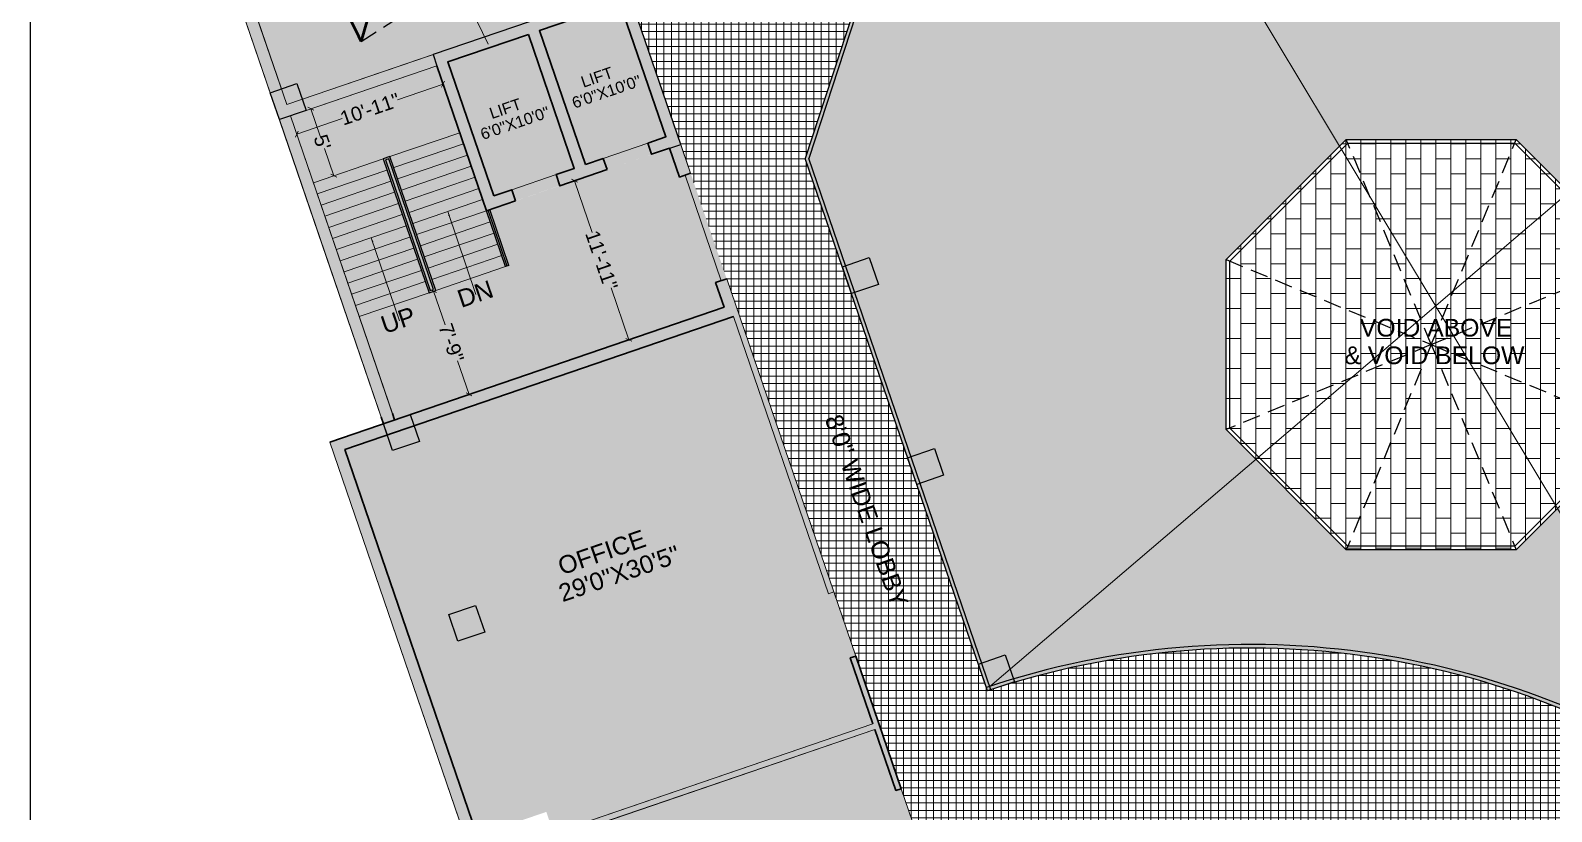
# Model space of a CAD drawing. Header units: inches. Extents: x -13956017 to 293115509, y -946740 to -305538.
# Drawn here: x 1208349 to 1209638, y -917193 to -916531 of the extents above; entities that cross this region are included whole.
import ezdxf

# ---------------------------------------------------------------- set-up
doc = ezdxf.new("R2010")
doc.units = ezdxf.units.IN
doc.header["$LTSCALE"] = 6
doc.header["$PDMODE"] = 2
doc.linetypes.add('DASHED', pattern=[0.75, 0.5, -0.25])
for name, color, linetype in [('A-COLM', 3, 'Continuous'), ('BND', 1, 'Continuous'), ('DIM', 7, 'Continuous'), ('STAIR', 8, 'Continuous'), ('TW', 5, 'Continuous'), ('WAL', 7, 'Continuous')]:
    doc.layers.add(name, color=color, linetype=linetype)
for name, color, linetype, lineweight in [('column', 240, 'Continuous', 25), ('floor hatch', 135, 'Continuous', 13), ('W', 250, 'Continuous', 5), ('wall', 7, 'Continuous', 30), ('wall high', 7, 'Continuous', 30)]:
    doc.layers.add(name, color=color, linetype=linetype, lineweight=lineweight)
doc.styles.add('ARI', font='arial.ttf')
doc.linetypes.add('ZIGZAG', pattern='A,0.0001,-0.2,[131,ltypeshp.shx,S=0.2,R=0,X=-0.2,Y=0],-0.4,[131,ltypeshp.shx,S=0.2,R=180,X=0.2,Y=0],-0.2', length=0.8001)
doc.dimstyles.new('Copy(2) of AA', dxfattribs={"dimtxt": 12, "dimasz": 4, "dimexe": 0.18, "dimexo": 0, "dimgap": 0.09, "dimtad": 0, "dimdec": 0, "dimzin": 0, "dimdsep": 46, "dimlunit": 3, "dimtxsty": 'ARI', "dimblk": 'OBLIQUE', "dimcen": 0.09, "dimclrd": 7, "dimclre": 7, "dimclrt": 7, "dimadec": 0, "dimazin": 0, "dimtfac": 1, "dimtdec": 0, "dimtofl": 0, "dimtmove": 0, "dimatfit": 3, "dimfxl": 1, "dimtolj": 1, "dimtzin": 0, "dimlwd": 5, "dimlwe": 5, "dimarcsym": 0})

# ---------------------------------------------------------------- blocks, each defined once
blk = doc.blocks.new('_Oblique')
at = {"layer": 'DIM', "color": 0, "lineweight": -2}
blk.add_line((-0.5, -0.5), (0.5, 0.5), dxfattribs=at)
blk = doc.blocks.new('*D470')
at = {"layer": 'Defpoints', "color": 0, "ltscale": 10, "transparency": 16777216}
for p in [(1208586.5, -916597.2, 3969.1), (1208606, -916653.9, 3969.1), (1208606.5, -916653.8)]:
    blk.add_point(p, dxfattribs=at)
at = {"layer": 'W', "color": 7, "lineweight": 5, "ltscale": 10, "transparency": 16777216}
for p, q in [((1208586.5, -916597.2), (1208587.3, -916596.9)), ((1208587.1, -916597), (1208595, -916620.1)), ((1208606.5, -916653.8), (1208598.6, -916630.7)), ((1208606, -916653.9), (1208606.7, -916653.7))]:
    blk.add_line(p, q, dxfattribs=at)
at = {"layer": 'W', "color": 7, "lineweight": 5, "ltscale": 10, "transparency": 16777216, "xscale": 4, "yscale": 4, "zscale": 4}
for p, rotation in [((1208587.1, -916597), 108.8875182988841), ((1208606.5, -916653.8), 288.8875182988842)]:
    blk.add_blockref('_Oblique', p, dxfattribs=dict(at, rotation=rotation))
at = {"layer": 'W', "color": 7, "lineweight": 30, "ltscale": 10, "transparency": 16777216, "insert": (1208596.8, -916625.4), "char_height": 12, "attachment_point": 5, "rotation": 288.8875, "style": 'ARI'}
blk.add_mtext("\\A1;5'", dxfattribs=at)
blk = doc.blocks.new('*D471')
at = {"layer": 'Defpoints', "color": 0, "ltscale": 10, "transparency": 16777216}
for p in [(1208699.1, -916576.1), (1208699.5, -916577.2, 3969.1), (1208575.6, -916619.6, 3969.1)]:
    blk.add_point(p, dxfattribs=at)
at = {"layer": 'W', "color": 7, "lineweight": 5, "ltscale": 10, "transparency": 16777216}
for p, q in [((1208699.1, -916576.1), (1208660.6, -916589.3)), ((1208699.5, -916577.2), (1208699.1, -916575.9)), ((1208575.2, -916618.5), (1208613.7, -916605.3)), ((1208575.6, -916619.6), (1208575.1, -916618.3))]:
    blk.add_line(p, q, dxfattribs=at)
at = {"layer": 'W', "color": 7, "lineweight": 5, "ltscale": 10, "transparency": 16777216, "xscale": 4, "yscale": 4, "zscale": 4}
for p, rotation in [((1208699.1, -916576.1), 18.88751829873968), ((1208575.2, -916618.5), 198.8875182987397)]:
    blk.add_blockref('_Oblique', p, dxfattribs=dict(at, rotation=rotation))
at = {"layer": 'W', "color": 7, "ltscale": 10, "transparency": 16777216, "insert": (1208637.2, -916597.3), "char_height": 12, "attachment_point": 5, "rotation": 18.8875, "style": 'ARI'}
blk.add_mtext('\\A1;10\'-11"', dxfattribs=at)
blk = doc.blocks.new('*D472')
at = {"layer": 'Defpoints', "color": 0, "ltscale": 10, "transparency": 16777216}
for p in [(1208690.1, -916752, 3969.1), (1208720.1, -916839.6, 3969.1), (1208721.1, -916839.2)]:
    blk.add_point(p, dxfattribs=at)
at = {"layer": 'W', "color": 7, "lineweight": 5, "ltscale": 10, "transparency": 16777216}
for p, q in [((1208690.1, -916752), (1208691.3, -916751.6)), ((1208691.1, -916751.6), (1208700.9, -916780.3)), ((1208721.1, -916839.2), (1208711.3, -916810.6)), ((1208720.1, -916839.6), (1208721.3, -916839.2))]:
    blk.add_line(p, q, dxfattribs=at)
at = {"layer": 'W', "color": 7, "lineweight": 5, "ltscale": 10, "transparency": 16777216, "xscale": 4, "yscale": 4, "zscale": 4}
for p, rotation in [((1208691.1, -916751.6), 108.8875182987467), ((1208721.1, -916839.2), 288.8875182987467)]:
    blk.add_blockref('_Oblique', p, dxfattribs=dict(at, rotation=rotation))
at = {"layer": 'W', "color": 7, "lineweight": 30, "ltscale": 10, "transparency": 16777216, "insert": (1208706.1, -916795.4), "char_height": 12, "attachment_point": 5, "rotation": 288.8875, "style": 'ARI'}
blk.add_mtext('\\A1;7\'-9"', dxfattribs=at)
blk = doc.blocks.new('*D473')
at = {"layer": 'Defpoints', "color": 0, "ltscale": 10, "transparency": 16777216}
for p in [(1208810.9, -916657.8, 3969.1), (1208856.6, -916792.9), (1208857.1, -916792.7, 3969.1)]:
    blk.add_point(p, dxfattribs=at)
at = {"layer": 'W', "color": 7, "lineweight": 5, "ltscale": 10, "transparency": 16777216}
for p, q in [((1208810.9, -916657.8), (1208810.3, -916658)), ((1208810.4, -916658), (1208825.5, -916702)), ((1208856.6, -916792.9), (1208841.6, -916748.9)), ((1208857.1, -916792.7), (1208856.4, -916792.9))]:
    blk.add_line(p, q, dxfattribs=at)
at = {"layer": 'W', "color": 7, "lineweight": 5, "ltscale": 10, "transparency": 16777216, "xscale": 4, "yscale": 4, "zscale": 4}
for p, rotation in [((1208810.4, -916658), 108.8875182987639), ((1208856.6, -916792.9), 288.8875182987638)]:
    blk.add_blockref('_Oblique', p, dxfattribs=dict(at, rotation=rotation))
at = {"layer": 'W', "color": 7, "lineweight": 30, "ltscale": 10, "transparency": 16777216, "insert": (1208833.5, -916725.4), "char_height": 12, "attachment_point": 5, "rotation": 288.8875, "style": 'ARI'}
blk.add_mtext('\\A1;11\'-11"', dxfattribs=at)
blk = doc.blocks.new('afsdsfda')
at = {"layer": 'STAIR', "color": 4, "ltscale": 5, "const_width": 3, "elevation": 3969.1}
for points in [[(983298, -885571.8), (983469.5, -885930.7)], [(983298, -885571.8), (983322.8, -885581.9)], [(983322.8, -885581.9), (983477.2, -885905.1)], [(983469.5, -885930.7), (983477.2, -885905.1)]]:
    blk.add_lwpolyline(points, dxfattribs=at)

msp = doc.modelspace()

# ---------------------------------------------------------------- hatches: boundary and pattern name
at = {"layer": 'column', "ltscale": 10}
h = msp.add_hatch(color=256, dxfattribs=at)
h.dxf.hatch_style = 1
h.paths.add_polyline_path([(1208849, -916507.4), (1208887.8, -916620.9), (1208872.6, -916626.1), (1208875.8, -916635.6), (1208900.5, -916627.2), (1208855.2, -916494.7), (1208690.6, -916551), (1208693.8, -916560.5), (1208735.9, -916683.5), (1208760.6, -916675), (1208757.3, -916665.6), (1208742.1, -916670.8), (1208703.3, -916557.2), (1208771.4, -916534), (1208810.2, -916647.5), (1208795, -916652.7), (1208798.2, -916662.2), (1208838.2, -916648.5), (1208834.9, -916639), (1208819.7, -916644.2), (1208780.8, -916530.7)])
h = msp.add_hatch(color=256, dxfattribs=at)
h.dxf.hatch_style = 1
h.paths.add_polyline_path([(1208552.6, -916583.4), (1208575.3, -916575.6), (1208583.1, -916598.4), (1208560.4, -916606.1)])
h = msp.add_hatch(color=256, dxfattribs=at)
h.dxf.hatch_style = 1
h.paths.add_polyline_path([(1209037.5, -916731), (1209060.2, -916723.2), (1209068, -916745.9), (1209045.3, -916753.7)])
h = msp.add_hatch(color=256, dxfattribs=at)
h.dxf.hatch_style = 1
h.paths.add_polyline_path([(1208648.6, -916864), (1208671.3, -916856.3), (1208679.1, -916879), (1208656.4, -916886.7)])
h = msp.add_hatch(color=256, dxfattribs=at)
h.dxf.hatch_style = 1
h.paths.add_polyline_path([(1209092.8, -916892.8), (1209115.6, -916885), (1209123.3, -916907.7), (1209100.6, -916915.5)])
h = msp.add_hatch(color=256, dxfattribs=at)
h.dxf.hatch_style = 1
h.paths.add_polyline_path([(1208704, -917025.8), (1208726.7, -917018), (1208734.5, -917040.8), (1208711.7, -917048.5)])
h = msp.add_hatch(color=256, dxfattribs=at)
h.dxf.hatch_style = 1
h.paths.add_polyline_path([(1209152.7, -917067.8), (1209175.4, -917060), (1209183.2, -917082.7), (1209160.5, -917090.5)])
at = {"layer": 'floor hatch', "ltscale": 5}
h = msp.add_hatch(dxfattribs=at)
h.set_pattern_fill('NET', color=9, scale=2, angle=90)
h.set_pattern_definition([(90, (225125.152, -30674.727), (-6.35, 4e-16), []), (180, (225125.152, -30674.727), (-8e-16, -6.35), [])])
edge = h.paths.add_edge_path(flags=16)
edge.add_line((1209046.6, -916515.2), (1209595, -916253.2))
edge.add_line((1209595, -916253.2), (1209767.5, -916279.6))
edge.add_line((1209767.5, -916279.6), (1210067, -916615.2))
edge.add_line((1210067, -916615.2), (1210080.3, -916700.5))
edge.add_line((1210080.3, -916700.5), (1209792.3, -917186.6))
edge.add_arc((1209382.9, -917753.5), 699.3, 54.1592, 108.5411)
edge.add_line((1209160.5, -917090.5), (1209006, -916639))
edge.add_line((1209006, -916639), (1209046.6, -916515.2))
h.paths.add_polyline_path([(1208856.8, -916499.5), (1209639.6, -916125.5), (1209757.3, -916020.4), (1209817.6, -916087.9), (1209766.1, -916133.9), (1210223.8, -916646.7), (1209685.3, -917555.6), (1209602.7, -917506.7), (1209612.4, -917490.3), (1209591.7, -917478.1), (1209579.5, -917498.7), (1209585.3, -917502.2), (1209292, -917444), (1209305.3, -917439.5), (1209297.5, -917416.7), (1209274.8, -917424.5), (1209280.9, -917442.5), (1209190.1, -917473.6)])
at = {"layer": 'W', "ltscale": 10}
h = msp.add_hatch(color=256, dxfattribs=at)
h.dxf.hatch_style = 1
h.paths.add_polyline_path([(1208909.5, -916003.2), (1209113.5, -915905.8), (1209109.1, -915896.8), (1208905.2, -915994.2)])
h.paths.add_polyline_path([(1209135.1, -915895.5), (1209339, -915798), (1209334.7, -915789), (1209130.8, -915886.4)])
h.paths.add_polyline_path([(1209360.7, -915787.7), (1209564.6, -915690.3), (1209560.3, -915681.2), (1209356.4, -915778.7)])
h.paths.add_polyline_path([(1209451.8, -915744.2), (1209456.3, -915742), (1209637.3, -916120.8), (1209632.8, -916122.9)])
h.paths.add_polyline_path([(1209582, -915670.9), (1209695.7, -915616.5), (1209700, -915625.6), (1209586.3, -915679.9)])
h.paths.add_polyline_path([(1209717.4, -915606.2), (1209825.4, -915727.2), (1209817.9, -915733.8), (1209724.6, -915629.3), (1209727.7, -915627.8)])
h.paths.add_polyline_path([(1209719.8, -915840.2), (1209816.8, -915753.6), (1209823.4, -915761.1), (1209726.4, -915847.6)])
h.paths.add_polyline_path([(1209993.7, -915930.8), (1210001.1, -915924.1), (1209841.3, -915745.1), (1209833.9, -915751.7)])
h.paths.add_polyline_path([(1209784, -916117.9), (1209817.6, -916087.9), (1209812.2, -916081.9), (1209819.6, -916075.2), (1209825.1, -916081.3), (1209983.5, -915939.8), (1209989.9, -915947.6), (1209790.7, -916125.4)])
h.paths.add_polyline_path([(1209730.1, -916038), (1209754, -916016.6), (1209744.4, -916005.9), (1209751.8, -915999.2), (1209770.9, -916020.5), (1209763.4, -916027.2), (1209757.3, -916020.4), (1209733.4, -916041.7)])
h.paths.add_polyline_path([(1209637.3, -916120.8), (1209696.2, -916068.3), (1209699.5, -916072), (1209639.6, -916125.5), (1209543.9, -916171.2), (1209541.8, -916166.7)])
h.paths.add_polyline_path([(1209316.2, -916274.4), (1209520.1, -916177), (1209522.3, -916181.5), (1209318.3, -916279)])
h.paths.add_polyline_path([(1209222.8, -916319.1), (1209294.5, -916284.8), (1209296.7, -916289.3), (1209224.9, -916323.6)])
h.paths.add_polyline_path([(1209090.6, -916382.2), (1209153.7, -916352.1), (1209155.8, -916356.6), (1209092.8, -916386.7)])
h.paths.add_polyline_path([(1208855.2, -916494.7), (1209068.9, -916392.6), (1209071.1, -916397.1), (1208856.8, -916499.5)])
h.paths.add_polyline_path([(1208579.9, -916588.9), (1208690.6, -916551), (1208693.8, -916560.5), (1208583.1, -916598.4)])
h.paths.add_polyline_path([(1208428.9, -916221.8), (1208439.2, -916243.5), (1208445.8, -916240.3), (1208562.1, -916580.2), (1208552.6, -916583.4)])
h.paths.add_polyline_path([(1208450.6, -916211.5), (1208658, -916112.4), (1208662.3, -916121.4), (1208454.9, -916220.5)])
h.paths.add_polyline_path([(1208679.7, -916102), (1208883.6, -916004.6), (1208887.9, -916013.6), (1208684, -916111)])
h.paths.add_polyline_path([(1209782.1, -916151.8), (1209785.8, -916148.5), (1209911.7, -916289.5), (1209908, -916292.8)])
h.paths.add_polyline_path([(1210135.5, -916089.7), (1210143, -916083), (1210017.1, -915942), (1210009.7, -915948.7)])
h.paths.add_polyline_path([(1210286.7, -916259.1), (1210294.1, -916252.4), (1210159, -916101), (1210151.5, -916107.6)])
h.paths.add_polyline_path([(1210437.8, -916428.4), (1210445.3, -916421.8), (1210310.1, -916270.3), (1210302.6, -916277)])
h.paths.add_polyline_path([(1210240.8, -916629.7), (1210440, -916451.9), (1210443.3, -916455.7), (1210244.1, -916633.4)])
h.paths.add_polyline_path([(1210210.3, -916631.5), (1210214, -916628.2), (1210078.8, -916476.7), (1210075.1, -916480.1)])
h.paths.add_polyline_path([(1210002.9, -916399.2), (1210006.7, -916395.9), (1210062.8, -916458.8), (1210059.1, -916462.2)])
h.paths.add_polyline_path([(1209923.9, -916310.7), (1209927.7, -916307.4), (1209960.8, -916344.5), (1209957.1, -916347.9)])
h.paths.add_polyline_path([(1210453.8, -916446.3), (1210461.3, -916439.7), (1210612.3, -916608.9), (1210596, -916636.5), (1210587.4, -916631.4), (1210600, -916610.1)])
h = msp.add_hatch(color=256, dxfattribs=at)
h.dxf.hatch_style = 1
h.paths.add_polyline_path([(1210425.3, -916904.9), (1210433.9, -916910), (1210507.3, -916786.2), (1210498.7, -916781.1)])
h.paths.add_polyline_path([(1209983, -917063), (1210162.1, -916760.6), (1210408.2, -916906.4), (1210413.3, -916897.8), (1210167.2, -916752), (1210177.3, -916734.9), (1210173, -916732.4), (1209978.7, -917060.5)])
h.paths.add_polyline_path([(1209953.7, -917720.5), (1209956.3, -917716.2), (1209989, -917735.5), (1210224, -917338.9), (1209924.6, -917161.5), (1209906.2, -917192.6), (1209901.9, -917190.1), (1209946.3, -917115), (1209950.6, -917117.6), (1209927.1, -917157.2), (1210226.5, -917334.6), (1210461.5, -916938), (1210428.8, -916918.6), (1210433.9, -916910), (1210475.2, -916934.5), (1209904.3, -917898.1), (1209863, -917873.6), (1209868.1, -917865), (1209900.8, -917884.4), (1209986.4, -917739.8)])
h.paths.add_polyline_path([(1209685.3, -917555.6), (1209869.5, -917244.6), (1209873.8, -917247.2), (1209689.6, -917558.2)])
h.paths.add_polyline_path([(1209602.7, -917506.7), (1209935.6, -917703.9), (1209933.1, -917708.2), (1209598.2, -917509.8)])
h.paths.add_polyline_path([(1209512.3, -917492.8), (1209598.2, -917509.8), (1209585.3, -917502.2), (1209513.2, -917487.9)])
h.paths.add_polyline_path([(1209407.2, -917466.8), (1209456.7, -917476.7), (1209455.7, -917481.6), (1209432, -917476.9), (1209363.8, -917829.1), (1209358.9, -917828.1), (1209427.1, -917475.9), (1209406.2, -917471.8)])
h.paths.add_polyline_path([(1209725.3, -917792.1), (1209730.4, -917783.5), (1209847.5, -917852.8), (1209842.4, -917861.4)])
h.paths.add_polyline_path([(1208914.8, -917567.8), (1208916.4, -917572.5), (1209282.5, -917447.2), (1209349.7, -917460.5), (1209350.7, -917455.6), (1209282.2, -917442.1), (1209190.1, -917473.6), (1209106.1, -917227.9), (1209101.3, -917229.6), (1209185.4, -917475.2)])
h.paths.add_polyline_path([(1208974, -917740.9), (1209102.8, -917696.8), (1209099.6, -917687.4), (1208970.8, -917731.4)])
h.paths.add_polyline_path([(1208648.6, -916864), (1208603.2, -916879.6), (1208905.9, -917764.2), (1208951.3, -917748.7), (1208948.1, -917739.2), (1208912.1, -917751.5), (1208857.7, -917592.6), (1208893.7, -917580.3), (1208892.1, -917575.5), (1208856.1, -917587.8), (1208735.7, -917235.9), (1208771.6, -917223.6), (1208770, -917218.8), (1208734.1, -917231.1), (1208615.9, -916885.8), (1208651.9, -916873.5)])
h.paths.add_polyline_path([(1208792.7, -917211.1), (1209063.3, -917118.5), (1209044.2, -917062.6), (1209048.9, -917061), (1209087.4, -917173.5), (1209082.7, -917175.1), (1209064.9, -917123.2), (1208794.3, -917215.8)])
h.paths.add_polyline_path([(1208671.3, -916856.3), (1208937.2, -916765.3), (1208930.1, -916744.4), (1208939.5, -916741.2), (1209030.3, -917006.5), (1209025.6, -917008.2), (1208945.2, -916773.1), (1208674.6, -916865.7)])
h.paths.add_polyline_path([(1208560.4, -916606.1), (1208569.8, -916602.9), (1208658.1, -916860.8), (1208648.6, -916864)])
h = msp.add_hatch(color=256, dxfattribs=at)
h.dxf.hatch_style = 1
h.paths.add_polyline_path([(1208891, -916630.4), (1208900.5, -916627.2), (1208908.9, -916651.7), (1208899.4, -916654.9)])
at = {"layer": 'WAL', "lineweight": 9, "ltscale": 100, "true_color": 0xfaecd6}
h = msp.add_hatch(color=254, dxfattribs=at)
h.dxf.hatch_style = 1
h.paths.add_polyline_path([(1208441.2, -916227), (1208662.3, -916121.4), (1208668.3, -916134), (1208690, -916123.7), (1208684, -916111), (1208887.9, -916013.6), (1208893.9, -916026.2), (1208915.6, -916015.9), (1208909.5, -916003.2), (1209113.5, -915905.8), (1209119.5, -915918.5), (1209141.1, -915908.1), (1209135.1, -915895.5), (1209339, -915798), (1209345.1, -915810.7), (1209366.7, -915800.4), (1209360.7, -915787.7), (1209451.8, -915744.2), (1209632.8, -916122.9), (1209541.7, -916166.5), (1209533.6, -916149.5), (1209511.9, -916159.9), (1209520.1, -916177), (1209316.2, -916274.4), (1209308, -916257.3), (1209286.3, -916267.6), (1209294.5, -916284.8), (1209090.6, -916382.2), (1209082.4, -916365.1), (1209060.8, -916375.4), (1209068.9, -916392.6), (1208855.2, -916494.7), (1208850.7, -916481.4), (1208827.9, -916489.2), (1208832.5, -916502.5), (1208579.9, -916588.9), (1208575.3, -916575.6), (1208562.1, -916580.2)])
at = {"layer": 'WAL', "lineweight": 9, "ltscale": 100, "true_color": 0xc6e1cc}
h = msp.add_hatch(color=254, dxfattribs=at)
h.dxf.hatch_style = 1
edge = h.paths.add_edge_path()
edge.add_line((1209046.6, -916515.2), (1209595, -916253.2))
edge.add_line((1209595, -916253.2), (1209767.5, -916279.6))
edge.add_line((1209767.5, -916279.6), (1210067, -916615.2))
edge.add_line((1210067, -916615.2), (1210080.3, -916700.5))
edge.add_line((1210080.3, -916700.5), (1209792.3, -917186.6))
edge.add_arc((1209382.9, -917753.5), 699.3, 54.1592, 108.5411)
edge.add_line((1209160.5, -917090.5), (1209006, -916639))
edge.add_line((1209006, -916639), (1209046.6, -916515.2))
h.paths.add_polyline_path([(1209464.5, -916623.1), (1209608.5, -916623.1), (1209710.3, -916724.9), (1209710.3, -916868.9), (1209608.5, -916970.8), (1209464.5, -916970.8), (1209362.7, -916868.9), (1209362.7, -916724.9)], flags=16)
at = {"layer": 'WAL', "lineweight": 9, "ltscale": 100, "true_color": 0xffae59}
h = msp.add_hatch(color=21, dxfattribs=at)
h.dxf.hatch_style = 1
h.paths.add_polyline_path([(1208819.7, -916644.2), (1208834.9, -916639), (1208838.2, -916648.5), (1208875.8, -916635.6), (1208872.6, -916626.1), (1208887.8, -916620.9), (1208849, -916507.4), (1208780.9, -916530.7)])
h = msp.add_hatch(color=21, dxfattribs=at)
h.dxf.hatch_style = 1
h.paths.add_polyline_path([(1208703.3, -916557.2), (1208771.4, -916533.9), (1208810.2, -916647.5), (1208795, -916652.7), (1208798.2, -916662.1), (1208760.6, -916675), (1208757.4, -916665.6), (1208742.1, -916670.8)])
h = msp.add_hatch(color=21, dxfattribs=at)
h.dxf.hatch_style = 1
h.paths.add_polyline_path([(1208569.9, -916602.9), (1208693.8, -916560.5), (1208735.9, -916683.5), (1208891.1, -916630.4), (1208899.5, -916654.9), (1208908.9, -916651.7), (1208939.5, -916741.2), (1208930.1, -916744.4), (1208937.2, -916765.3), (1208658.1, -916860.8)])
at = {"layer": 'WAL', "lineweight": 5, "ltscale": 0.6, "true_color": 0xffa8a8}
h = msp.add_hatch(dxfattribs=at)
h.set_pattern_fill('BRICK', color=21, scale=2, angle=270)
h.set_pattern_definition([(270, (225125.152, -30674.727), (12.7, -2e-15), []), (0, (225125.152, -30674.727), (6e-15, 25.4), [12.7, -12.7]), (0, (225125.152, -30687.427), (6e-15, 25.4), [-12.7, 12.7])])
h.paths.add_polyline_path([(1209464.5, -916623.1), (1209608.5, -916623.1), (1209710.3, -916724.9), (1209710.3, -916868.9), (1209608.5, -916970.8), (1209464.5, -916970.8), (1209362.7, -916868.9), (1209362.7, -916724.9)])
at = {"layer": 'WAL', "lineweight": 9, "ltscale": 100, "true_color": 0xc2d3e4}
h = msp.add_hatch(color=254, dxfattribs=at)
h.dxf.hatch_style = 1
h.paths.add_polyline_path([(1208615.9, -916885.8), (1208651.9, -916873.5), (1208656.4, -916886.7), (1208679.1, -916879), (1208674.6, -916865.7), (1208945.2, -916773.1), (1209025.6, -917008.2), (1209030.3, -917006.5), (1209048.9, -917061), (1209044.2, -917062.6), (1209063.3, -917118.5), (1208792.7, -917211.1), (1208786.6, -917193.1), (1208763.9, -917200.9), (1208770, -917218.8), (1208734.1, -917231.1)])
at = {"layer": 'WAL', "lineweight": 9, "ltscale": 100, "true_color": 0xd5767b}
h = msp.add_hatch(color=243, dxfattribs=at)
h.dxf.hatch_style = 1
h.paths.add_polyline_path([(1208735.7, -917235.9), (1209062.9, -917123.9), (1209064.9, -917123.2), (1209082.7, -917175.1), (1209087.4, -917173.5), (1209106.1, -917227.9), (1209101.3, -917229.6), (1209185.4, -917475.2), (1208914.8, -917567.8), (1208908.6, -917549.8), (1208885.9, -917557.6), (1208892.1, -917575.5), (1208856.1, -917587.8)])

# ---------------------------------------------------------------- linework, layer by layer
at = {"layer": 'A-COLM', "linetype": 'DASHED', "ltscale": 5}
msp.add_line((1208629.7, -916539.9, 3969.1), (1209549.3, -915948.2, 3969.1), dxfattribs=at)
at = {"layer": 'BND', "linetype": 'DASHED', "ltscale": 5}
for p, q in [((1209536.5, -916796.9, -3969.1), (1209464.5, -916623.1, -3969.1)), ((1209536.5, -916796.9, -3969.1), (1209608.5, -916623.1, -3969.1)), ((1209362.7, -916724.9, -3969.1), (1209536.5, -916796.9, -3969.1)), ((1209536.5, -916796.9, -3969.1), (1209710.3, -916724.9, -3969.1)), ((1209536.5, -916796.9, -3969.1), (1209362.7, -916868.9, -3969.1)), ((1209536.5, -916796.9, -3969.1), (1209464.5, -916970.8, -3969.1)), ((1209536.5, -916796.9, -3969.1), (1209608.5, -916970.8, -3969.1)), ((1209536.5, -916796.9, -3969.1), (1209710.3, -916868.9, -3969.1))]:
    msp.add_line(p, q, dxfattribs=at)
at = {"layer": 'column', "ltscale": 10, "elevation": 3969.1}
for points in [[(1208771.4, -916533.9), (1208810.2, -916647.5), (1208795, -916652.7), (1208798.2, -916662.2), (1208838.2, -916648.5), (1208834.9, -916639), (1208819.7, -916644.2), (1208780.8, -916530.7), (1208849, -916507.4), (1208887.8, -916620.9), (1208872.6, -916626.1), (1208875.8, -916635.6), (1208900.5, -916627.2), (1208855.2, -916494.7), (1208690.6, -916551), (1208693.8, -916560.5), (1208735.9, -916683.5), (1208760.6, -916675), (1208757.3, -916665.6), (1208742.1, -916670.8), (1208703.3, -916557.2), (1208771.4, -916534)], [(1208552.6, -916583.4), (1208575.3, -916575.6), (1208583.1, -916598.4), (1208560.4, -916606.1), (1208552.6, -916583.4)], [(1209037.5, -916731), (1209060.2, -916723.2), (1209068, -916745.9), (1209045.3, -916753.7), (1209037.5, -916731)], [(1208648.6, -916864), (1208671.3, -916856.3), (1208679.1, -916879), (1208656.4, -916886.7), (1208648.6, -916864)], [(1209092.8, -916892.8), (1209115.6, -916885), (1209123.3, -916907.7), (1209100.6, -916915.5), (1209092.8, -916892.8)], [(1208704, -917025.8), (1208726.7, -917018), (1208734.5, -917040.8), (1208711.7, -917048.5), (1208704, -917025.8)], [(1209152.7, -917067.8), (1209175.4, -917060), (1209183.2, -917082.7), (1209160.5, -917090.5), (1209152.7, -917067.8)]]:
    msp.add_lwpolyline(points, dxfattribs=at)
at = {"layer": 'TW', "ltscale": 10}
for p, q in [((1209046.6, -916515.2, 3969.1), (1209006, -916639, 3969.1)), ((1209049, -916517.4, 3969.1), (1209009.2, -916639, 3969.1)), ((1209160.5, -917090.5, 3969.1), (1209006, -916639, 3969.1)), ((1209163.4, -917089.6, 3969.1), (1209009.2, -916639, 3969.1)), ((1208752.1, -916730.8, 3969.1), (1208735.9, -916683.5, 3969.1)), ((1208753.5, -916730.3, 3969.1), (1208737.3, -916683, 3969.1)), ((1208754.9, -916729.8, 3969.1), (1208738.7, -916682.5, 3969.1)), ((1208754.9, -916729.8, 3969.1), (1208752.1, -916730.8, 3969.1))]:
    msp.add_line(p, q, dxfattribs=at)
for points, elevation in [([(1209464.5, -916623.1), (1209608.5, -916623.1), (1209710.3, -916724.9), (1209710.3, -916868.9), (1209608.5, -916970.8), (1209464.5, -916970.8), (1209362.7, -916868.9), (1209362.7, -916724.9), (1209464.5, -916623.1)], -3969.1), ([(1208687.3, -916753), (1208692.9, -916751), (1208654.1, -916637.5), (1208648.4, -916639.4), (1208687.3, -916753)], 3969.1)]:
    msp.add_lwpolyline(points, dxfattribs=dict(at, elevation=elevation))
for points, elevation in [([(1209465.7, -916626.1), (1209607.2, -916626.1), (1209707.3, -916726.2), (1209707.3, -916867.7), (1209607.2, -916967.8), (1209465.7, -916967.8), (1209365.7, -916867.7), (1209365.7, -916726.2)], -3969.1), ([(1208688.2, -916751.1), (1208691, -916750.1), (1208653.1, -916639.4), (1208650.3, -916640.4)], 3969.1)]:
    msp.add_lwpolyline(points, close=True, dxfattribs=dict(at, elevation=elevation))
for radius in [702.3, 699.3]:
    msp.add_arc((1209382.9, -917753.5, 3969.1), radius, 54.1592, 108.5411, dxfattribs=at)
at = {"layer": 'W', "ltscale": 10}
for p, q in [((1208566.6, -916593.4, 3969.1), (1208441.2, -916227, 3969.1)), ((1209315.3, -916390.1, 3969.1), (1209791.4, -917182.3, 3969.1)), ((1209162.4, -917086.7, 3969.1), (1209912.3, -916446.4, 3969.1)), ((1208855.2, -916494.7, 3969.1), (1208566.6, -916593.4, 3969.1)), ((1208908.9, -916651.7, 3969.1), (1208856.8, -916499.5, 3969.1)), ((1208693.8, -916560.5, 3969.1), (1208569.8, -916602.9, 3969.1)), ((1208656.2, -916855.2, 3969.1), (1208569.8, -916602.9, 3969.1)), ((1208713.2, -916617.3, 3969.1), (1208654.1, -916637.5, 3969.1)), ((1208716.5, -916626.7, 3969.1), (1208657.3, -916646.9, 3969.1)), ((1208834.9, -916639, 3969.1), (1208872.6, -916626.1, 3969.1)), ((1208648.4, -916639.4, 3969.1), (1208589.3, -916659.7, 3969.1)), ((1208719.7, -916636.2, 3969.1), (1208660.6, -916656.4, 3969.1)), ((1208651.6, -916648.9, 3969.1), (1208592.5, -916669.1, 3969.1)), ((1208722.9, -916645.6, 3969.1), (1208663.8, -916665.9, 3969.1)), ((1208726.2, -916655.1, 3969.1), (1208667, -916675.3, 3969.1)), ((1208757.3, -916665.6, 3969.1), (1208795, -916652.7, 3969.1)), ((1208654.9, -916658.3, 3969.1), (1208595.7, -916678.6, 3969.1)), ((1208658.1, -916667.8, 3969.1), (1208599, -916688, 3969.1)), ((1208729.4, -916664.6, 3969.1), (1208670.3, -916684.8, 3969.1)), ((1208661.4, -916677.3, 3969.1), (1208602.2, -916697.5, 3969.1)), ((1208732.6, -916674, 3969.1), (1208673.5, -916694.3, 3969.1)), ((1208735.9, -916683.5, 3969.1), (1208676.7, -916703.7, 3969.1)), ((1208664.6, -916686.7, 3969.1), (1208605.5, -916707, 3969.1)), ((1208667.8, -916696.2, 3969.1), (1208608.7, -916716.4, 3969.1)), ((1208739.1, -916692.9, 3969.1), (1208680, -916713.2, 3969.1)), ((1208671.1, -916705.7, 3969.1), (1208611.9, -916725.9, 3969.1)), ((1208742.4, -916702.4, 3969.1), (1208683.2, -916722.6, 3969.1)), ((1208674.3, -916715.1, 3969.1), (1208615.2, -916735.3, 3969.1)), ((1208745.6, -916711.9, 3969.1), (1208686.5, -916732.1, 3969.1)), ((1208748.8, -916721.3, 3969.1), (1208689.7, -916741.6, 3969.1)), ((1208677.5, -916724.6, 3969.1), (1208618.4, -916744.8, 3969.1)), ((1208680.8, -916734, 3969.1), (1208621.6, -916754.3, 3969.1)), ((1208752.1, -916730.8, 3969.1), (1208692.9, -916751, 3969.1)), ((1208684, -916743.5, 3969.1), (1208624.9, -916763.7, 3969.1)), ((1209030.3, -917006.5, 3969.1), (1208939.5, -916741.2, 3969.1)), ((1208687.3, -916753, 3969.1), (1208628.1, -916773.2, 3969.1)), ((1209025.6, -917008.2, 3969.1), (1208945.2, -916773.1, 3969.1)), ((1208905.9, -917764.2, 3969.1), (1208603.2, -916879.6, 3969.1)), ((1209025.6, -917008.2, 3969.1), (1209030.3, -917006.5, 3969.1)), ((1209030.3, -917006.5, 3969.1), (1209048.9, -917061, 3969.1)), ((1208734.1, -917231.1, 3969.1), (1209063.3, -917118.5, 3969.1)), ((1208735.7, -917235.9, 3969.1), (1209064.9, -917123.2, 3969.1)), ((1209087.4, -917173.5, 3969.1), (1209106.1, -917227.9, 3969.1))]:
    msp.add_line(p, q, dxfattribs=at)
at = {"layer": 'W', "lineweight": 30, "ltscale": 10}
for p, q in [((1208849, -916507.4, 3969.1), (1208780.8, -916530.7, 3969.1)), ((1208887.8, -916620.9, 3969.1), (1208849, -916507.4, 3969.1)), ((1208771.4, -916533.9, 3969.1), (1208703.3, -916557.2, 3969.1)), ((1208810.2, -916647.5, 3969.1), (1208771.4, -916533.9, 3969.1)), ((1208819.7, -916644.2, 3969.1), (1208780.8, -916530.7, 3969.1)), ((1208735.9, -916683.5, 3969.1), (1208693.8, -916560.5, 3969.1)), ((1208742.1, -916670.8, 3969.1), (1208703.3, -916557.2, 3969.1)), ((1208887.8, -916620.9, 3969.1), (1208872.6, -916626.1, 3969.1)), ((1208875.8, -916635.6, 3969.1), (1208872.6, -916626.1, 3969.1)), ((1208891, -916630.4, 3969.1), (1208875.8, -916635.6, 3969.1)), ((1208899.4, -916654.9, 3969.1), (1208891, -916630.4, 3969.1)), ((1208834.9, -916639, 3969.1), (1208819.7, -916644.2, 3969.1)), ((1208838.2, -916648.5, 3969.1), (1208834.9, -916639, 3969.1)), ((1208810.2, -916647.5, 3969.1), (1208795, -916652.7, 3969.1)), ((1208798.2, -916662.2, 3969.1), (1208795, -916652.7, 3969.1)), ((1208838.2, -916648.5, 3969.1), (1208798.2, -916662.2, 3969.1)), ((1208908.9, -916651.7, 3969.1), (1208899.4, -916654.9, 3969.1)), ((1208757.3, -916665.6, 3969.1), (1208742.1, -916670.8, 3969.1)), ((1208760.6, -916675, 3969.1), (1208757.3, -916665.6, 3969.1)), ((1208760.6, -916675, 3969.1), (1208735.9, -916683.5, 3969.1)), ((1208939.5, -916741.2, 3969.1), (1208930.1, -916744.4, 3969.1)), ((1208937.2, -916765.3, 3969.1), (1208930.1, -916744.4, 3969.1)), ((1208937.2, -916765.3, 3969.1), (1208603.2, -916879.6, 3969.1)), ((1208945.2, -916773.1, 3969.1), (1208615.9, -916885.8, 3969.1)), ((1208648.6, -916864, 3969.1), (1208646.7, -916858.4, 3969.1)), ((1208658.1, -916860.8, 3969.1), (1208656.2, -916855.2, 3969.1)), ((1208734.1, -917231.1, 3969.1), (1208615.9, -916885.8, 3969.1)), ((1209044.2, -917062.6, 3969.1), (1209048.9, -917061, 3969.1)), ((1209063.3, -917118.5, 3969.1), (1209044.2, -917062.6, 3969.1)), ((1209087.4, -917173.5, 3969.1), (1209048.9, -917061, 3969.1)), ((1209082.7, -917175.1, 3969.1), (1209064.9, -917123.2, 3969.1)), ((1209082.7, -917175.1, 3969.1), (1209087.4, -917173.5, 3969.1))]:
    msp.add_line(p, q, dxfattribs=at)
at = {"layer": 'W', "linetype": 'ZIGZAG', "ltscale": 2}
msp.add_line((1208904.2, -916653.3, 3969.1), (1208934.8, -916742.8, 3969.1), dxfattribs=at)
at = {"layer": 'W', "ltscale": 10, "elevation": 3969.1}
msp.add_lwpolyline([(1208646.7, -916858.4), (1208428.9, -916221.8), (1209717.4, -915606.2)], dxfattribs=at)
at = {"layer": 'W', "ltscale": 10}
msp.add_lwpolyline([(1208428.9, -916221.8), (1208439.2, -916243.5), (1208445.8, -916240.3), (1208562.1, -916580.2), (1208552.6, -916583.4)], close=True, dxfattribs=at)
at = {"layer": 'W', "color": 1, "ltscale": 10, "elevation": 3969.1}
msp.add_lwpolyline([(1209046.6, -916515.2), (1209595, -916253.2), (1209767.5, -916279.6), (1210067, -916615.2), (1210080.3, -916700.5), (1209792.3, -917186.6, 0.241842), (1209160.5, -917090.5), (1209006, -916639)], format="xyb", close=True, dxfattribs=at)
at = {"layer": 'W', "ltscale": 10, "elevation": 3969.1}
for points in [[(1208579.9, -916588.9), (1208690.6, -916551), (1208693.8, -916560.5), (1208583.1, -916598.4)], [(1208560.4, -916606.1), (1208569.8, -916602.9), (1208658.1, -916860.8), (1208648.6, -916864)], [(1208891, -916630.4), (1208900.5, -916627.2), (1208908.9, -916651.7), (1208899.4, -916654.9)], [(1208671.3, -916856.3), (1208937.2, -916765.3), (1208930.1, -916744.4), (1208939.5, -916741.2), (1209030.3, -917006.5), (1209025.6, -917008.2), (1208945.2, -916773.1), (1208674.6, -916865.7)], [(1208648.6, -916864), (1208603.2, -916879.6), (1208905.9, -917764.2), (1208951.3, -917748.7), (1208948.1, -917739.2), (1208912.1, -917751.5), (1208857.7, -917592.6), (1208893.7, -917580.3), (1208892.1, -917575.5), (1208856.1, -917587.8), (1208735.7, -917235.9), (1208771.6, -917223.6), (1208770, -917218.8), (1208734.1, -917231.1), (1208615.9, -916885.8), (1208651.9, -916873.5)], [(1208792.7, -917211.1), (1209063.3, -917118.5), (1209044.2, -917062.6), (1209048.9, -917061), (1209087.4, -917173.5), (1209082.7, -917175.1), (1209064.9, -917123.2), (1208794.3, -917215.8)]]:
    msp.add_lwpolyline(points, close=True, dxfattribs=at)
at = {"layer": 'WAL', "color": 1, "lineweight": 9}
msp.add_line((1208664.9, -916390.7, 3969.1), (1208737.2, -916542.1, 3969.1), dxfattribs=at)
at = {"layer": 'wall high', "lineweight": 25}
msp.add_lwpolyline([(1208349.5, -915474.2), (1210655.4, -915474.2), (1210655.4, -918029.5), (1208349.5, -918029.5)], close=True, dxfattribs=at)

# ---------------------------------------------------------------- block references
at = {"layer": 'W', "color": 1, "xscale": 0.8, "yscale": 0.8, "zscale": 0.8, "rotation": 0.6194673839558418}
msp.add_blockref('afsdsfda', (414237.5, -216343, 793.8), dxfattribs=at)

# ---------------------------------------------------------------- texts
at = {"layer": 'wall', "lineweight": 25, "style": 'ARI'}
for s, height, rotation, p in [('LIFT', 9.6, 18.8875, (1208818, -916579.2, -5080.5)), ('6\'0"X10\'0"', 9.6, 18.8875, (1208810.4, -916596.9, -5080.5)), ('LIFT', 9.6, 18.8875, (1208740.4, -916605.8, -5080.5)), ('6\'0"X10\'0"', 9.6, 18.8875, (1208732.8, -916623.5, -5080.5)), ('DN', 15, 18.8875, (1208714.5, -916765.9, -7938.2)), ('UP', 15, 18.8875, (1208649.7, -916788, -7938.2)), ('8\'0" WIDE LOBBY', 15, 289.5438, (1209022.3, -916859.6, -3969.1)), ('OFFICE', 15, 18.8875, (1208799.7, -916992.5, -3969.1)), ('29\'0"X30\'5"', 15, 18.8875, (1208800.3, -917015.4, -3969.1))]:
    msp.add_text(s, height=height, rotation=rotation, dxfattribs=at).set_placement(p)
for s, p in [('VOID ABOVE', (1209476, -916790.1, -3969.1)), ('& VOID BELOW', (1209462.9, -916813.5, -7938.2))]:
    msp.add_text(s, height=15, dxfattribs=at).set_placement(p)

# ---------------------------------------------------------------- dimensions: what is measured, and where the dimension line sits
at = {"layer": 'W', "ltscale": 10}
dim = msp.add_aligned_dim(p1=(1208575.6, -916619.6, 3969.1), p2=(1208699.5, -916577.2, 3969.1), distance=1.2, dimstyle='Copy(2) of AA', override={"dimfxl": 0.75}, dxfattribs=at)
dim.commit()
dim.dimension.update_dxf_attribs({"geometry": '*D471', "text_midpoint": (1208637.2, -916597.3)})
at = {"layer": 'W', "lineweight": 30, "ltscale": 10}
for p1, p2, distance, picture, middle in [((1208586.5, -916597.2, 3969.1), (1208606, -916653.9, 3969.1), 0.6, '*D470', (1208596.8, -916625.4)), ((1208810.9, -916657.8, 3969.1), (1208857.1, -916792.7, 3969.1), -0.5, '*D473', (1208833.5, -916725.4)), ((1208690.1, -916752, 3969.1), (1208720.1, -916839.6, 3969.1), 1.1, '*D472', (1208706.1, -916795.4))]:
    dim = msp.add_aligned_dim(p1=p1, p2=p2, distance=distance, dimstyle='Copy(2) of AA', override={"dimfxl": 0.75}, dxfattribs=at)
    dim.commit()
    dim.dimension.update_dxf_attribs({"geometry": picture, "text_midpoint": middle})

# ---------------------------------------------------------------- leaders
for points in [[(1208703.1, -916684.1, 3969.1), (1208727, -916754.5, 3969.1)], [(1208638.3, -916706.3, 3969.1), (1208662.2, -916776.7, 3969.1)]]:
    msp.add_leader(points, dimstyle='Copy(2) of AA', override={"dimgap": 0.09, "dimtad": 0}, dxfattribs=at)

doc.saveas('drawing.dxf')
